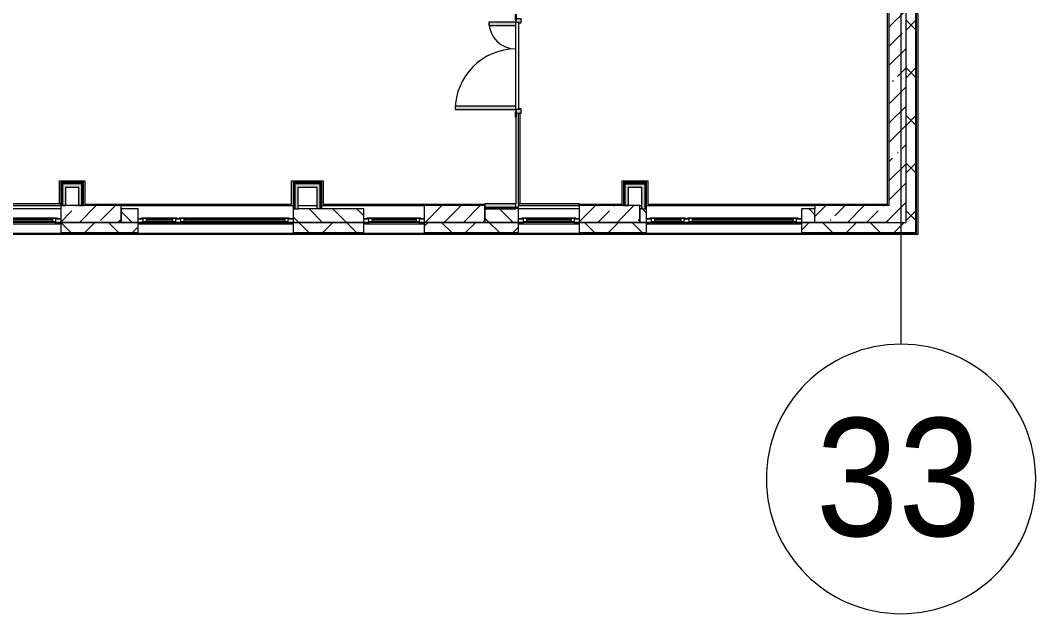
# Model space of a CAD drawing. Header units: millimetres. Extents: x -3708 to 187246, y -8553 to 29000.
# Drawn here: x 172166 to 187246, y -5906 to 2900 of the extents above; entities that cross this region are included whole.
import ezdxf

# ---------------------------------------------------------------- set-up
doc = ezdxf.new("R2010")
doc.units = ezdxf.units.MM
for name, color, linetype, lineweight, true_color in [('A-DOOR-4', 7, 'Continuous', 5, 0xaaaaaa), ('A-DOOR-5', 7, 'Continuous', 5, 0xe2e2e2), ('A-DOOR-FRAM-3', 7, 'Continuous', 5, 0xe2e2e2), ('A-DOOR-FRAM-4', 7, 'Continuous', 5, 0xaaaaaa), ('A-FLOR-1', 7, 'Continuous', 5, 0xaaaaaa), ('I-WALL-1', 7, 'Continuous', 5, 0xe7e7e7), ('I-WALL-2', 7, 'Continuous', 9, 0xe7e7e7)]:
    doc.layers.add(name, color=color, linetype=linetype, lineweight=lineweight, true_color=true_color)
for name, color, linetype, lineweight in [('A-GLAZ-2', 7, 'Continuous', 5), ('A-WALL', 7, 'Continuous', 9), ('A-WALL-2', 7, 'Continuous', 5), ('I-WALL-3', 7, 'Continuous', 5), ('S-COLS-2', 7, 'Continuous', 5), ('Оси', 7, 'Continuous', 9), ('Оси-1', 7, 'Continuous', 20)]:
    doc.layers.add(name, color=color, linetype=linetype, lineweight=lineweight)
doc.styles.add('Arial_1', font='arial.ttf', dxfattribs={"width": 0.9, "height": 1750})
pattern_1 = [(45, (60236.27, 0), (-353.5534, 353.5534), []), (135, (60236.27, 0), (-353.5534, -353.5534), [])]
pattern_2 = [(45, (60236.27, 0), (-285.1231, 285.1231), []), (45, (60521.4, 0), (-285.1231, 285.1231), [504.031, -100.806, 16.764, -84.042])]
pattern_3 = [(45, (60236.3, 0), (-530.33, 530.33), []), (135, (60236.3, 0), (-530.33, -530.33), [])]

# ---------------------------------------------------------------- blocks, each defined once
blk = doc.blocks.new('120_Окно_СКБ_2Ст_Фрамуга сверху - 120_Окно_СКБ_2Ст_2300х2500_h_ ДОО-19727959-1_7_1_птичка')
at = {"layer": 'A-GLAZ-2'}
for p, q in [((-1150, -127), (-1150, -57)), ((-1150, -57), (-1080, -57)), ((1150, -57), (-1150, -57)), ((-1080, -127), (-1150, -127)), ((-1150, -127), (-1100, -127)), ((-1080, -127), (-1100, -127)), ((-1100, -127), (-1100, -137)), ((-1100, -137), (540, -137)), ((540, -137), (-1100, -137)), ((-1080, -57), (-1080, -127)), ((-1080, -57), (1080, -57)), ((520, -87), (-1080, -87)), ((-1080, -87), (-1080, -127)), ((-1030, -137), (-1030, -87)), ((-1030, -107), (470, -107)), ((470, -117), (-1030, -117)), ((470, -137), (470, -87)), ((520, -127), (520, -57)), ((520, -57), (590, -57)), ((520, -127), (520, -87)), ((590, -127), (520, -127)), ((540, -127), (520, -127)), ((540, -127), (570, -127)), ((540, -127), (570, -127)), ((540, -137), (540, -127)), ((590, -127), (570, -127)), ((570, -127), (570, -137)), ((570, -137), (1100, -137)), ((1100, -137), (570, -137)), ((590, -57), (590, -127)), ((1080, -87), (590, -87)), ((590, -87), (590, -127)), ((640, -137), (640, -87)), ((640, -107), (1030, -107)), ((1030, -117), (640, -117)), ((1030, -137), (1030, -87)), ((1080, -127), (1080, -57)), ((1080, -57), (1150, -57)), ((1080, -127), (1080, -87)), ((1150, -127), (1080, -127)), ((1100, -127), (1080, -127)), ((1100, -127), (1150, -127)), ((1100, -137), (1100, -127)), ((1150, -57), (1150, -127))]:
    blk.add_line(p, q, dxfattribs=at)
blk = doc.blocks.new('120_Окно_СКБ_1Ст - 120_Окно_СКБ_1Ст 900х2500_h_ с форточкой-22876038-1_7_1_птичка')
at = {"layer": 'A-GLAZ-2'}
for p, q in [((-450, -127), (-450, -57)), ((-450, -57), (-380, -57)), ((450, -57), (-450, -57)), ((-380, -127), (-450, -127)), ((-450, -127), (-400, -127)), ((-380, -127), (-400, -127)), ((-400, -127), (-400, -137)), ((-400, -137), (400, -137)), ((400, -137), (-400, -137)), ((-380, -57), (-380, -127)), ((380, -87), (-380, -87)), ((-380, -87), (-380, -127)), ((-330, -137), (-330, -87)), ((-330, -107), (330, -107)), ((330, -117), (-330, -117)), ((330, -137), (330, -87)), ((380, -127), (380, -57)), ((380, -57), (450, -57)), ((380, -127), (380, -87)), ((450, -127), (380, -127)), ((400, -127), (380, -127)), ((400, -127), (450, -127)), ((400, -137), (400, -127)), ((450, -57), (450, -127))]:
    blk.add_line(p, q, dxfattribs=at)
blk = doc.blocks.new('110_Дверь_СКБ_2Ст - Д-5_п__в составе перегородки _не входит в спец__-32680960-1_7_1_птичка')
at = {"layer": 'A-DOOR-5'}
for points in [[(-638, 0), (-588, 0), (-588, 901), (-638, 901), (-638, 40)], [(612, 0), (662, 0), (662, 401), (612, 401), (612, 40)]]:
    blk.add_hatch(color=256, dxfattribs=at).paths.add_polyline_path(points)
h = blk.add_hatch(color=256, dxfattribs=at)
h.paths.add_polyline_path([(-688, -20), (-688, -79), (-628, -79), (-628, -49), (-638, -49), (-638, 0), (-688, 0)])
h.paths.add_polyline_path([(652, -49), (652, -79), (712, -79), (712, 0), (662, 0), (662, -49)])
at = {"layer": 'A-DOOR-FRAM-3'}
for points in [[(-743, 3), (-743, 0), (-673, 0), (-673, 8), (-743, 8)], [(697, 0), (767, 0), (767, 8), (697, 8)], [(-743, -9), (-688, -9), (-688, -1), (-743, -1)], [(712, -9), (767, -9), (767, -1), (712, -1)]]:
    blk.add_hatch(color=256, dxfattribs=at).paths.add_polyline_path(points)
at = {"layer": 'A-DOOR-4'}
for p, q in [((-638, 901), (-638, 0)), ((-588, 901), (-638, 901)), ((-588, 0), (-588, 901)), ((662, 401), (612, 401)), ((612, 401), (612, 0)), ((662, 0), (662, 401)), ((-638, 0), (-588, 0)), ((612, 0), (662, 0))]:
    blk.add_line(p, q, dxfattribs=at)
for centre, radius, start, end in [((-638, 0), 900, 0, 90), ((662, 0), 400, 90, 180)]:
    blk.add_arc(centre, radius, start, end, dxfattribs=at)
at = {"layer": 'A-DOOR-FRAM-4'}
for p, q in [((-673, 8), (-743, 8)), ((-743, 8), (-743, 0)), ((-743, 0), (-673, 0)), ((-638, 0), (-688, 0)), ((-688, 0), (-688, -79)), ((-673, 0), (-688, 0)), ((-688, 0), (-688, -1)), ((-673, 0), (-673, 8)), ((-673, -1), (-673, 0)), ((-638, -49), (-638, 0)), ((662, 0), (662, -49)), ((712, 0), (662, 0)), ((767, 8), (697, 8)), ((697, 8), (697, 0)), ((712, 0), (697, 0)), ((697, 0), (697, -1)), ((697, 0), (767, 0)), ((712, -79), (712, 0)), ((712, -1), (712, 0)), ((767, 0), (767, 8)), ((-673, -1), (-743, -1)), ((-743, -1), (-743, -9)), ((-743, -9), (-673, -9)), ((-688, -79), (-628, -79)), ((-688, -1), (-673, -1)), ((-673, -9), (-673, -1)), ((-628, -49), (-638, -49)), ((-628, -79), (-628, -49)), ((662, -49), (652, -49)), ((652, -49), (652, -79)), ((652, -79), (712, -79)), ((697, -1), (712, -1)), ((767, -1), (697, -1)), ((697, -1), (697, -9)), ((697, -9), (767, -9)), ((767, -9), (767, -1))]:
    blk.add_line(p, q, dxfattribs=at)
blk = doc.blocks.new('Ось сетки - D8-29747960-1_7_1_птичка')
at = {"layer": 'Оси-1'}
for start, end in [(360, 180), (180, 360)]:
    blk.add_arc((0, 0), 4, start, end, dxfattribs=at)

msp = doc.modelspace()

# ---------------------------------------------------------------- hatches: boundary and pattern name
at = {"layer": 'A-WALL-2'}
h = msp.add_hatch(dxfattribs=at)
h.set_pattern_fill('FP_111', color=256, style=0, pattern_type=2)
h.set_pattern_definition(pattern_1)
h.paths.add_polyline_path([(185466.3, -250), (185466.3, 7700), (185316.3, 7700), (185316.3, -250), (185426.3, -250)])
h.paths.add_polyline_path([(185426.3, 8900), (185466.3, 8900), (185466.3, 10820), (185316.3, 10820), (185316.3, 8900), (185380.2, 8900)])
h.paths.add_polyline_path([(185466.3, 13120), (185466.3, 13670), (185316.3, 13670), (185316.3, 13120), (185426.3, 13120)])
h.paths.add_polyline_path([(185466.3, 15220), (185466.3, 21550), (185316.3, 21550), (185316.3, 15220), (185426.3, 15220)])
h = msp.add_hatch(dxfattribs=at)
h.set_pattern_fill('FP_93', color=256, style=0, pattern_type=2)
h.set_pattern_definition([(135, (60236.27, 0), (-176.7767, -176.7767), [])])
h.paths.add_polyline_path([(183966.3, -100), (183966.3, 100), (183766.3, 100), (183766.3, -100)])
h.paths.add_polyline_path([(169821.5, -100), (170066.3, -100), (170066.3, 100), (169716.3, 100), (169716.3, -100), (169806.3, -100)])
h.paths.add_polyline_path([(152168.4, -100), (152966.3, -100), (152966.3, 100), (152166.3, 100), (152166.3, -100)])
h.paths.add_polyline_path([(155016.3, -100), (155016.3, 100), (154766.3, 100), (154766.3, -100)])
h.paths.add_polyline_path([(170966.3, -100), (171866.3, -100), (171866.3, 100), (170966.3, 100), (170966.3, -55)])
h.paths.add_polyline_path([(181366.3, -100), (181466.3, -100), (181466.3, 100), (181366.3, 100), (181366.3, -11)])
h.paths.add_polyline_path([(157341.3, -100), (158341.3, -100), (158341.3, 100), (157341.3, 100)])
h.paths.add_polyline_path([(179566.3, -100), (179566.3, 100), (179066.3, 100), (179066.3, -100), (179112.6, -100)])
h.paths.add_polyline_path([(161066.3, -100), (161966.3, -100), (161966.3, 100), (161066.3, 100), (161066.3, 82.2)])
h.paths.add_polyline_path([(173916.3, -100), (173916.3, 100), (173666.3, 100), (173666.3, -100)])
h.paths.add_polyline_path([(163116.3, -100), (163116.3, 100), (162866.3, 100), (162866.3, -100)])
h.paths.add_polyline_path([(165416.3, -100), (166466.3, -100), (166466.3, 100), (165416.3, 100), (165416.3, -27.9)])
h.paths.add_polyline_path([(177254.4, -100), (177266.3, -100), (177266.3, 100), (176216.3, 100), (176216.3, -100), (176325.3, -100)])
h = msp.add_hatch(dxfattribs=at)
h.set_pattern_fill('FP_111', color=256, style=0, pattern_type=2)
h.set_pattern_definition(pattern_1)
h.paths.add_polyline_path([(149446.3, -250), (151266.3, -250), (151266.3, -100), (149446.3, -100)])
h.paths.add_polyline_path([(180970.9, -250), (181466.3, -250), (181466.3, -100), (180466.3, -100), (180466.3, -250)])
h.paths.add_polyline_path([(183966.3, -250), (185316.3, -250), (185316.3, -100), (183766.3, -100), (183766.3, -250)])
h.paths.add_polyline_path([(170966.3, -250), (171866.3, -250), (171866.3, -100), (170966.3, -100), (170966.3, -210)])
h.paths.add_polyline_path([(170066.3, -250), (170066.3, -100), (169716.3, -100), (169716.3, -250), (169821.5, -250)])
h.paths.add_polyline_path([(172766.3, -250), (173916.3, -250), (173916.3, -100), (172766.3, -100), (172766.3, -210)])
h.paths.add_polyline_path([(167586.3, -250), (168266.3, -250), (168266.3, -100), (167366.3, -100), (167366.3, -250), (167466.3, -250)])
h.paths.add_polyline_path([(176216.3, -250), (177266.3, -250), (177266.3, -100), (176216.3, -100), (176216.3, -210)])
h.paths.add_polyline_path([(178166.3, -250), (179566.3, -250), (179566.3, -100), (178166.3, -100), (178166.3, -210)])
h.paths.add_polyline_path([(155016.3, -250), (155016.3, -100), (153866.3, -100), (153866.3, -250), (154026.6, -250)])
h.paths.add_polyline_path([(166105.1, -250), (166466.3, -250), (166466.3, -100), (165416.3, -100), (165416.3, -250)])
h.paths.add_polyline_path([(157316.3, -250), (158366.3, -250), (158366.3, -100), (157316.3, -100), (157316.3, -210)])
h.paths.add_polyline_path([(162388.6, -250), (163116.3, -250), (163116.3, -100), (161066.3, -100), (161066.3, -250), (161459.5, -250)])
h.paths.add_polyline_path([(159266.3, -250), (160166.3, -250), (160166.3, -100), (159266.3, -100), (159266.3, -210)])
h.paths.add_polyline_path([(152168.4, -250), (152966.3, -250), (152966.3, -100), (152166.3, -100), (152166.3, -250)])
at = {"layer": 'I-WALL-1'}
for points in [[(172791.3, 150), (172841.3, 150), (172841.3, 475), (172791.3, 475), (172791.3, 170)], [(173031.3, 425), (173081.3, 425), (173081.3, 475), (172841.3, 475), (172841.3, 425)], [(176291.3, 100), (176291.3, 475), (176241.3, 475), (176241.3, 100)], [(176571.3, 425), (176621.3, 425), (176621.3, 475), (176291.3, 475), (176291.3, 425), (176325.3, 425)], [(173081.3, 150), (173081.3, 425), (173031.3, 425), (173031.3, 150), (173073.4, 150)], [(176571.3, 100), (176621.3, 100), (176621.3, 425), (176571.3, 425), (176571.3, 146.6)]]:
    msp.add_hatch(color=256, dxfattribs=at).paths.add_polyline_path(points)
at = {"layer": 'I-WALL-2'}
for points in [[(181201.3, 425), (181391.3, 425), (181391.3, 475), (181151.3, 475), (181151.3, 425)], [(181391.3, 100), (181441.3, 100), (181441.3, 475), (181391.3, 475), (181391.3, 129.3)], [(181151.3, 150), (181201.3, 150), (181201.3, 425), (181151.3, 425), (181151.3, 170)], [(170966.3, 125), (171866.3, 127), (171866.3, 150), (172766.3, 150), (172766.3, 175), (169986.3, 170), (169986.3, 125), (170066.3, 125), (170066.3, 150), (170966.3, 150)]]:
    msp.add_hatch(color=256, dxfattribs=at).paths.add_polyline_path(points)
h = msp.add_hatch(color=256, dxfattribs=at)
h.paths.add_polyline_path([(179112.6, 125), (179526.3, 125), (179526.3, 175), (179066.3, 170), (179066.3, 125)])
h.paths.add_polyline_path([(180466.3, 150), (180466.3, 175), (179566.3, 170), (179566.3, 150), (180041.7, 150)])
at = {"layer": 'I-WALL-3'}
h = msp.add_hatch(dxfattribs=at)
h.set_pattern_fill('FP_92', color=256, style=0, pattern_type=2)
h.set_pattern_definition(pattern_2)
h.paths.add_polyline_path([(185316.3, -100), (185316.3, 7700), (185066.3, 7700), (185066.3, -100)])
h = msp.add_hatch(dxfattribs=at)
h.set_pattern_fill('FP_203', color=256, style=0, pattern_type=2)
h.set_pattern_definition(pattern_3)
h.paths.add_polyline_path([(173093.8, 150), (173091.5, 475), (173081.3, 475), (173081.3, 150)])
h = msp.add_hatch(dxfattribs=at)
h.set_pattern_fill('FP_203', color=256, style=0, pattern_type=2)
h.set_pattern_definition(pattern_3)
h.paths.add_polyline_path([(173106.3, 150), (173106.3, 487.5), (173093.8, 487.5), (173093.8, 150)])
h = msp.add_hatch(dxfattribs=at)
h.set_pattern_fill('FP_203', color=256, style=0, pattern_type=2)
h.set_pattern_definition(pattern_3)
h.paths.add_polyline_path([(176228.8, 100), (176228.8, 500), (176216.3, 500), (176216.3, 100)])
h = msp.add_hatch(dxfattribs=at)
h.set_pattern_fill('FP_203', color=256, style=0, pattern_type=2)
h.set_pattern_definition(pattern_3)
h.paths.add_polyline_path([(176228.8, 487.5), (176646.3, 487.5), (176646.3, 500), (176228.8, 500)])
h = msp.add_hatch(dxfattribs=at)
h.set_pattern_fill('FP_203', color=256, style=0, pattern_type=2)
h.set_pattern_definition(pattern_3)
h.paths.add_polyline_path([(176228.8, 100), (176241.3, 100), (176241.3, 487.5), (176228.8, 487.5), (176228.8, 134.3)])
h = msp.add_hatch(dxfattribs=at)
h.set_pattern_fill('FP_203', color=256, style=0, pattern_type=2)
h.set_pattern_definition(pattern_3)
h.paths.add_polyline_path([(176291.3, 475), (176633.8, 475), (176633.8, 487.5), (176241.3, 487.5), (176241.3, 475)])
h = msp.add_hatch(dxfattribs=at)
h.set_pattern_fill('FP_203', color=256, style=0, pattern_type=2)
h.set_pattern_definition(pattern_3)
h.paths.add_polyline_path([(176633.8, 100), (176633.8, 475), (176621.3, 475), (176621.3, 100)])
h = msp.add_hatch(dxfattribs=at)
h.set_pattern_fill('FP_203', color=256, style=0, pattern_type=2)
h.set_pattern_definition(pattern_3)
h.paths.add_polyline_path([(176633.8, 100), (176646.3, 100), (176646.3, 487.5), (176633.8, 487.5), (176633.8, 148.8)])
h = msp.add_hatch(dxfattribs=at)
h.set_pattern_fill('FP_203', color=256, style=0, pattern_type=2)
h.set_pattern_definition(pattern_3)
h.paths.add_polyline_path([(181441.3, 100), (181453.8, 100), (181453.8, 487.5), (181441.3, 487.5), (181441.3, 128.7)])
h = msp.add_hatch(dxfattribs=at)
h.set_pattern_fill('FP_203', color=256, style=0, pattern_type=2)
h.set_pattern_definition(pattern_3)
h.paths.add_polyline_path([(181466.3, 100), (181466.3, 500), (181453.8, 500), (181453.8, 100)])
h = msp.add_hatch(dxfattribs=at)
h.set_pattern_fill('FP_203', color=256, style=0, pattern_type=2)
h.set_pattern_definition(pattern_3)
h.paths.add_polyline_path([(179526.3, 112.5), (179566.3, 112.5), (179566.3, 125), (179066.3, 125), (179066.3, 112.5), (179523.8, 112.5)])
h = msp.add_hatch(dxfattribs=at)
h.set_pattern_fill('FP_203', color=256, style=0, pattern_type=2)
h.set_pattern_definition(pattern_3)
h.paths.add_polyline_path([(179526.3, 100), (179566.3, 100), (179566.3, 112.5), (179066.3, 112.5), (179066.3, 100), (179112.6, 100)])
h = msp.add_hatch(dxfattribs=at)
h.set_pattern_fill('FP_92', color=256, style=0, pattern_type=2)
h.set_pattern_definition(pattern_2)
h.paths.add_polyline_path([(184687.3, -100), (185066.3, -100), (185066.3, 150), (183966.3, 150), (183966.3, -100)])
at = {"layer": 'S-COLS-2'}
h = msp.add_hatch(dxfattribs=at)
h.set_pattern_fill('FP_92', color=256, style=0, pattern_type=2)
h.set_pattern_definition(pattern_2)
h.paths.add_polyline_path([(173666.3, -100), (173666.3, 150), (172766.3, 150), (172766.3, -100), (173538, -100)])
h = msp.add_hatch(dxfattribs=at)
h.set_pattern_fill('FP_92', color=256, style=0, pattern_type=2)
h.set_pattern_definition(pattern_2)
h.paths.add_polyline_path([(178183.5, -100), (179066.3, -100), (179066.3, 150), (178166.3, 150), (178166.3, -100)])
h = msp.add_hatch(dxfattribs=at)
h.set_pattern_fill('FP_92', color=256, style=0, pattern_type=2)
h.set_pattern_definition(pattern_2)
h.paths.add_polyline_path([(180970.9, -100), (181366.3, -100), (181366.3, 150), (180466.3, 150), (180466.3, -100)])

# ---------------------------------------------------------------- linework, layer by layer
at = {"layer": 'A-FLOR-1'}
for p, q in [((185046.3, 170), (185046.3, 7721)), ((179586.3, 1525), (179586.3, 175)), ((172746.3, 174.4), (172746.3, 520)), ((172746.3, 520), (173126.3, 520)), ((173126.3, 520), (173126.3, 170)), ((176196.3, 170), (176196.3, 520)), ((176196.3, 520), (176666.3, 520)), ((176666.3, 520), (176666.3, 170)), ((181106.3, 170), (181106.3, 520)), ((181106.3, 520), (181486.3, 520)), ((181486.3, 520), (181486.3, 170)), ((173126.3, 170), (176196.3, 170)), ((176666.3, 170), (179066.3, 170)), ((180466.3, 170), (181106.3, 170)), ((181486.3, 170), (185046.3, 170))]:
    msp.add_line(p, q, dxfattribs=at)
at = {"layer": 'A-WALL'}
for p, q in [((185466.3, -250), (185466.3, 7700)), ((185469.3, -253), (185469.3, 7700)), ((172778.8, 487.5), (172778.8, 150)), ((173093.8, 487.5), (172778.8, 487.5)), ((172791.3, 475), (172791.3, 150)), ((173081.3, 475), (172791.3, 475)), ((173081.3, 150), (173081.3, 475)), ((173093.8, 150), (173093.8, 487.5)), ((176228.8, 487.5), (176228.8, 100)), ((176633.8, 487.5), (176228.8, 487.5)), ((176241.3, 475), (176241.3, 100)), ((176621.3, 475), (176241.3, 475)), ((176621.3, 100), (176621.3, 475)), ((176633.8, 100), (176633.8, 487.5)), ((181138.8, 487.5), (181453.8, 487.5)), ((181138.8, 150), (181138.8, 487.5)), ((181151.3, 475), (181441.3, 475)), ((181151.3, 150), (181151.3, 475)), ((181441.3, 475), (181441.3, 100)), ((181453.8, 487.5), (181453.8, 100)), ((179526.3, 125), (179526.3, 175)), ((179566.3, 175), (179566.3, 150)), ((179066.3, 125), (179566.3, 125)), ((179066.3, 112.5), (179566.3, 112.5)), ((179066.3, 100), (179066.3, 100)), ((179066.3, 100), (179526.3, 100)), ((183966.3, -100), (183966.3, 100)), ((173666.3, -100), (173916.3, -100)), ((173916.3, -100), (173666.3, -100)), ((176216.3, -100), (177266.3, -100)), ((177266.3, -100), (176216.3, -100)), ((179066.3, -100), (179566.3, -100)), ((179566.3, -100), (179066.3, -100)), ((181366.3, -100), (181466.3, -100)), ((181466.3, -100), (181366.3, -100)), ((183966.3, -100), (183766.3, -100)), ((183766.3, -100), (185066.3, -100)), ((172766.3, -250), (173916.3, -250)), ((172766.3, -253), (173916.3, -253)), ((176216.3, -250), (177266.3, -250)), ((176216.3, -253), (177266.3, -253)), ((178166.3, -250), (179566.3, -250)), ((178166.3, -253), (179566.3, -253)), ((180466.3, -250), (181466.3, -250)), ((180466.3, -253), (181466.3, -253)), ((183766.3, -250), (185466.3, -250)), ((183766.3, -253), (185469.3, -253))]:
    msp.add_line(p, q, dxfattribs=at)
at = {"layer": 'A-WALL-2'}
for p, q in [((185496.3, 11722), (185496.3, -280)), ((185474.3, -258), (185474.3, 10820)), ((185316.3, 8900), (185316.3, -100)), ((173916.3, 100), (173666.3, 100)), ((173666.3, 100), (173666.3, -100)), ((173916.3, -258), (173916.3, 100)), ((176216.3, 100), (176216.3, -258)), ((177266.3, 100), (176291.3, 100)), ((177266.3, -258), (177266.3, 100)), ((179066.3, 100), (179066.3, -100)), ((179566.3, -258), (179566.3, 100)), ((181391.3, 100), (181366.3, 100)), ((181366.3, 100), (181366.3, -100)), ((181466.3, -258), (181466.3, 100)), ((183966.3, 100), (183766.3, 100)), ((183766.3, 100), (183766.3, -258)), ((173666.3, -100), (171866.3, -100)), ((172766.3, -100), (172766.3, -258)), ((173916.3, -100), (176216.3, -100)), ((179066.3, -100), (177266.3, -100)), ((178166.3, -100), (178166.3, -258)), ((181366.3, -100), (179566.3, -100)), ((180466.3, -100), (180466.3, -258)), ((181466.3, -100), (183766.3, -100)), ((185066.3, -100), (183966.3, -100)), ((169716.3, -258), (172766.3, -258)), ((185496.3, -280), (169716.3, -280)), ((172766.3, -258), (185474.3, -258))]:
    msp.add_line(p, q, dxfattribs=at)
at = {"layer": 'I-WALL-3'}
for p, q in [((185066.3, 8900), (185066.3, 150)), ((179526.3, 1575), (179526.3, 2875)), ((179566.3, 2875), (179566.3, 1575)), ((179566.3, 175), (179566.3, 1525)), ((179526.3, 1470), (179526.3, 175)), ((172766.3, 500), (172766.3, 150)), ((173106.3, 500), (172766.3, 500)), ((173106.3, 150), (173106.3, 500)), ((176216.3, 500), (176216.3, 100)), ((176646.3, 500), (176216.3, 500)), ((176646.3, 100), (176646.3, 500)), ((181466.3, 500), (181126.3, 500)), ((181126.3, 500), (181126.3, 150)), ((181466.3, 100), (181466.3, 500)), ((172841.3, 150), (172841.3, 425)), ((172841.3, 425), (173031.3, 425)), ((173031.3, 425), (173031.3, 150)), ((176291.3, 100), (176291.3, 425)), ((176291.3, 425), (176571.3, 425)), ((176571.3, 425), (176571.3, 100)), ((181201.3, 425), (181391.3, 425)), ((181201.3, 150), (181201.3, 425)), ((181391.3, 425), (181391.3, 100)), ((172766.3, 175), (169986.3, 175)), ((179526.3, 175), (179066.3, 175)), ((179066.3, 175), (179066.3, 100)), ((180466.3, 175), (179566.3, 175)), ((180466.3, 150), (180466.3, 175)), ((171866.3, 150), (172766.3, 150)), ((172766.3, 100), (171866.3, 100)), ((172766.3, 150), (172841.3, 150)), ((173031.3, 150), (173106.3, 150)), ((173666.3, 150), (176216.3, 150)), ((176216.3, 100), (176291.3, 100)), ((176291.3, 150), (176571.3, 150)), ((176646.3, 150), (178166.3, 150)), ((179566.3, 100), (179566.3, 150)), ((179566.3, 150), (180466.3, 150)), ((180466.3, 100), (179566.3, 100)), ((181126.3, 150), (181201.3, 150)), ((181366.3, 150), (181391.3, 150)), ((181391.3, 100), (181466.3, 100)), ((181466.3, 150), (183966.3, 150)), ((185066.3, 150), (183966.3, 150)), ((183966.3, 150), (183966.3, 100)), ((172766.3, -100), (171866.3, -100)), ((176216.3, -100), (173916.3, -100)), ((178166.3, -100), (177266.3, -100)), ((180466.3, -100), (179566.3, -100)), ((183766.3, -100), (181466.3, -100)), ((185066.3, -100), (185316.3, -100))]:
    msp.add_line(p, q, dxfattribs=at)
at = {"layer": 'S-COLS-2'}
for p, q in [((173666.3, 150), (172766.3, 150)), ((172766.3, 150), (172766.3, -100)), ((173666.3, 100), (173666.3, 150)), ((173666.3, -100), (173666.3, 100)), ((179066.3, 150), (178166.3, 150)), ((178166.3, 150), (178166.3, -100)), ((179066.3, 100), (179066.3, 150)), ((179066.3, -100), (179066.3, 100)), ((181366.3, 150), (180466.3, 150)), ((180466.3, 150), (180466.3, -100)), ((181366.3, 100), (181366.3, 150)), ((181366.3, -100), (181366.3, 100)), ((172766.3, -100), (173666.3, -100)), ((178166.3, -100), (179066.3, -100)), ((180466.3, -100), (181366.3, -100))]:
    msp.add_line(p, q, dxfattribs=at)
at = {"layer": 'Оси'}
msp.add_line((185246.3, -1906.3), (185246.3, 9979), dxfattribs=at)

# ---------------------------------------------------------------- block references
at = {"layer": 'A-DOOR-4', "rotation": 90}
msp.add_blockref('110_Дверь_СКБ_2Ст - Д-5_п__в составе перегородки _не входит в спец__-32680960-1_7_1_птичка', (179525.8, 2212.5), dxfattribs=at)
at = {"layer": 'A-GLAZ-2', "rotation": 180}
for name, p in [('120_Окно_СКБ_1Ст - 120_Окно_СКБ_1Ст 900х2500_h_ с форточкой-22876038-1_7_1_птичка', (172316.3, -175)), ('120_Окно_СКБ_2Ст_Фрамуга сверху - 120_Окно_СКБ_2Ст_2300х2500_h_ ДОО-19727959-1_7_1_птичка', (175066.3, -175)), ('120_Окно_СКБ_1Ст - 120_Окно_СКБ_1Ст 900х2500_h_ с форточкой-22876038-1_7_1_птичка', (177716.3, -175)), ('120_Окно_СКБ_1Ст - 120_Окно_СКБ_1Ст 900х2500_h_ с форточкой-22876038-1_7_1_птичка', (180016.3, -175)), ('120_Окно_СКБ_2Ст_Фрамуга сверху - 120_Окно_СКБ_2Ст_2300х2500_h_ ДОО-19727959-1_7_1_птичка', (182616.3, -175))]:
    msp.add_blockref(name, p, dxfattribs=at)
at = {"layer": 'Оси-1', "xscale": 499.9999999999995, "yscale": 499.9999999999995, "zscale": 499.9999999999995}
msp.add_blockref('Ось сетки - D8-29747960-1_7_1_птичка', (185246.3, -3906.3), dxfattribs=at)

# ---------------------------------------------------------------- texts
at = {"layer": 'Оси', "insert": (183983.2, -3003), "char_height": 1750, "width": 3030.379, "attachment_point": 1, "style": 'Arial_1'}
msp.add_mtext('33', dxfattribs=at)

doc.saveas('drawing.dxf')
